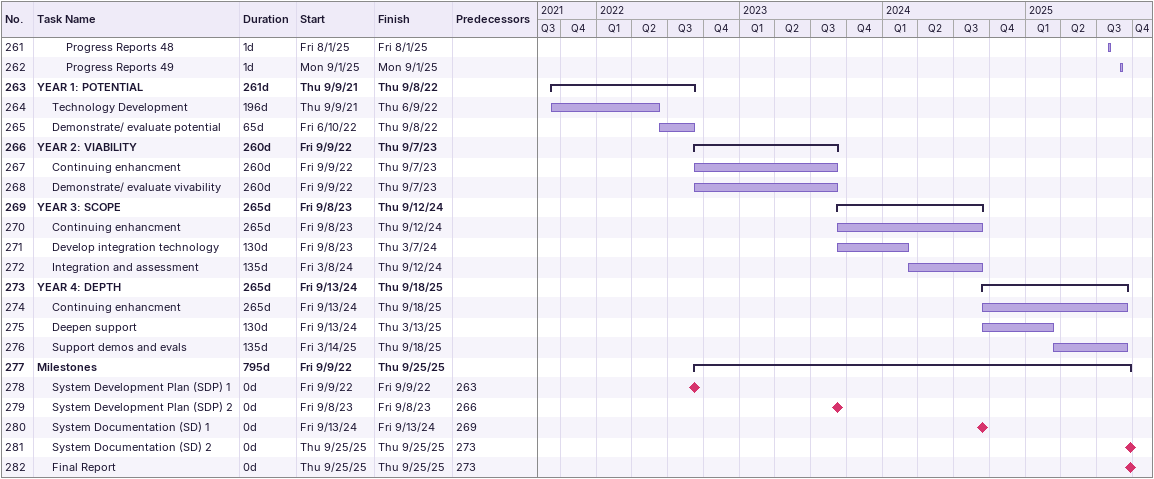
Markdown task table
| ID | Level | Task | Duration | Start | Finish | Predecessors |
|---|---|---|---|---|---|---|
| 261 | 3 | Progress Reports 48 | 1d | 2025-08-01 | 2025-08-01 |  |
| 262 | 3 | Progress Reports 49 | 1d | 2025-09-01 | 2025-09-01 |  |
| 263 | 1 | **YEAR 1: POTENTIAL** | 261d | 2021-09-09 | 2022-09-08 |  |
| 264 | 2 | Technology Development | 196d | 2021-09-09 | 2022-06-09 |  |
| 265 | 2 | Demonstrate/ evaluate potential | 65d | 2022-06-10 | 2022-09-08 |  |
| 266 | 1 | **YEAR 2: VIABILITY** | 260d | 2022-09-09 | 2023-09-07 |  |
| 267 | 2 | Continuing enhancment | 260d | 2022-09-09 | 2023-09-07 |  |
| 268 | 2 | Demonstrate/ evaluate vivability | 260d | 2022-09-09 | 2023-09-07 |  |
| 269 | 1 | **YEAR 3: SCOPE** | 265d | 2023-09-08 | 2024-09-12 |  |
| 270 | 2 | Continuing enhancment | 265d | 2023-09-08 | 2024-09-12 |  |
| 271 | 2 | Develop integration technology | 130d | 2023-09-08 | 2024-03-07 |  |
| 272 | 2 | Integration and assessment | 135d | 2024-03-08 | 2024-09-12 |  |
| 273 | 1 | **YEAR 4: DEPTH** | 265d | 2024-09-13 | 2025-09-18 |  |
| 274 | 2 | Continuing enhancment | 265d | 2024-09-13 | 2025-09-18 |  |
| 275 | 2 | Deepen support | 130d | 2024-09-13 | 2025-03-13 |  |
| 276 | 2 | Support demos and evals | 135d | 2025-03-14 | 2025-09-18 |  |
| 277 | 1 | **Milestones** | 795d | 2022-09-09 | 2025-09-25 |  |
| 278 | 2 | System Development Plan (SDP) 1 | 0d | 2022-09-09 | 2022-09-09 | 263 |
| 279 | 2 | System Development Plan (SDP) 2 | 0d | 2023-09-08 | 2023-09-08 | 266 |
| 280 | 2 | System Documentation (SD) 1 | 0d | 2024-09-13 | 2024-09-13 | 269 |
| 281 | 2 | System Documentation (SD) 2 | 0d | 2025-09-25 | 2025-09-25 | 273 |
| 282 | 2 | Final Report | 0d | 2025-09-25 | 2025-09-25 | 273 |
